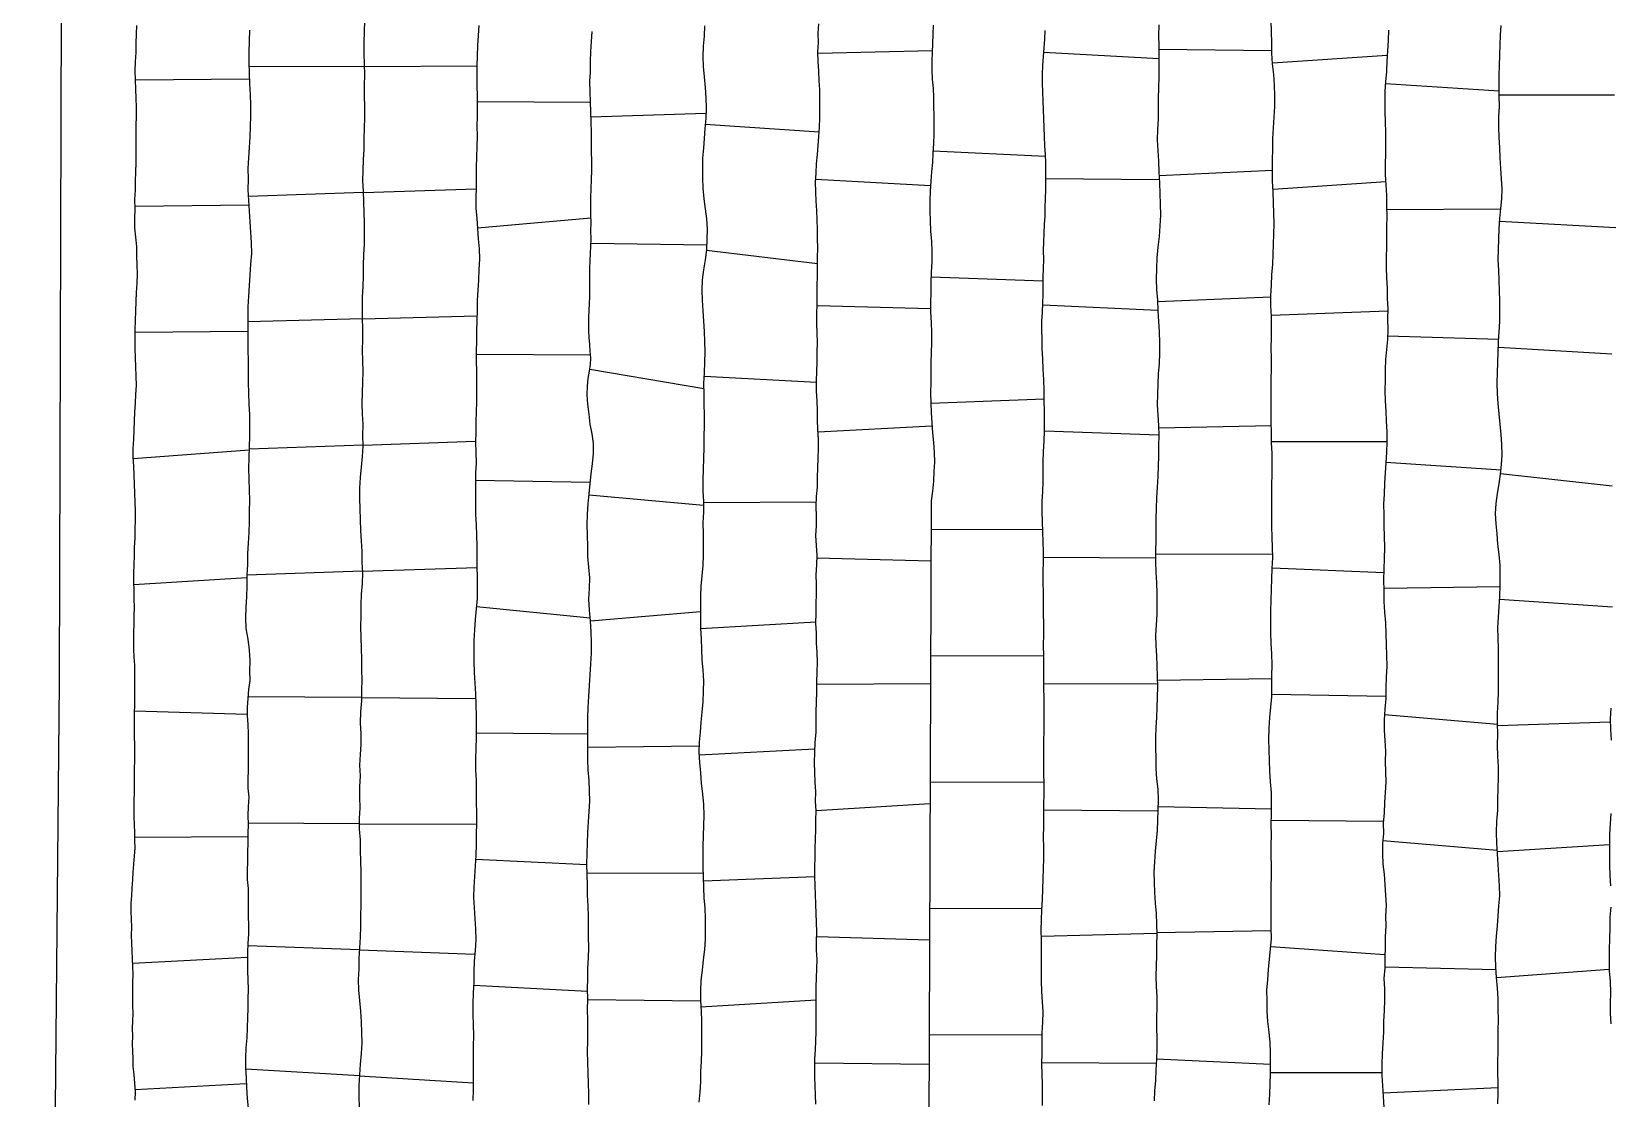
# Model space of a CAD drawing. Extents: x 703186 to 703989, y 1560402 to 1561368.
# Drawn here: x 703186.1 to 703248.6, y 1560751.7 to 1560793.9 of the extents above; entities that cross this region are included whole.
import ezdxf

# ---------------------------------------------------------------- set-up
doc = ezdxf.new("R2010")
doc.units = 0
for name, color, linetype in [('10124_2002_REAL', 30, 'Continuous'), ('AGROCAD PLL', 7, 'Continuous'), ('PANTE_2002', 7, 'Continuous')]:
    doc.layers.add(name, color=color, linetype=linetype)

msp = doc.modelspace()

# ---------------------------------------------------------------- linework, layer by layer
at = {"layer": '10124_2002_REAL'}
for points in [[(703190.1675, 1560751.6349), (703190.175, 1560751.9744), (703190.1563, 1560752.312), (703190.1229, 1560752.6509), (703190.0925, 1560752.971), (703190.0846, 1560753.2807), (703190.0799, 1560753.5748), (703190.0666, 1560753.8727), (703190.0717, 1560754.1765), (703190.0638, 1560754.478), (703190.0685, 1560754.7766), (703190.0841, 1560755.0736), (703190.0743, 1560755.3815), (703190.0726, 1560755.695), (703190.077, 1560756.0041), (703190.0749, 1560756.3086), (703190.0826, 1560756.6168), (703190.078, 1560756.9273), (703190.0619, 1560757.2332), (703190.0515, 1560757.5522), (703190.038, 1560757.8604), (703190.0265, 1560758.1762), (703190.0327, 1560758.4932), (703190.0202, 1560758.8071), (703190.0098, 1560759.1145), (703190.008, 1560759.4361), (703190.0371, 1560759.7305), (703190.0495, 1560760.0412), (703190.0695, 1560760.3573), (703190.085, 1560760.6702), (703190.1154, 1560760.9853), (703190.1336, 1560761.3055), (703190.1642, 1560761.6116), (703190.1526, 1560761.9181), (703190.1505, 1560762.2342), (703190.1403, 1560762.5441), (703190.1268, 1560762.8727), (703190.1221, 1560763.1887), (703190.1273, 1560763.5035), (703190.1351, 1560763.8145), (703190.1339, 1560764.1354), (703190.1338, 1560764.4467), (703190.1413, 1560764.7644), (703190.1548, 1560765.0807), (703190.155, 1560765.3932), (703190.1531, 1560765.7094), (703190.1382, 1560766.0295), (703190.1406, 1560766.3443), (703190.1398, 1560766.6552), (703190.1401, 1560766.9673), (703190.1494, 1560767.2802), (703190.157, 1560767.5837), (703190.1546, 1560767.8964), (703190.156, 1560768.2157), (703190.156, 1560768.5349), (703190.1506, 1560768.8587), (703190.1308, 1560769.1753), (703190.1118, 1560769.4955), (703190.1076, 1560769.8218), (703190.1193, 1560770.1483), (703190.1277, 1560770.4741), (703190.1316, 1560770.8062), (703190.1352, 1560771.1414), (703190.1234, 1560771.4813), (703190.1316, 1560771.8199), (703190.1104, 1560772.16), (703190.1195, 1560772.4928), (703190.1211, 1560772.8365), (703190.1352, 1560773.1823), (703190.1459, 1560773.5282), (703190.1708, 1560773.8844), (703190.17, 1560774.2388), (703190.1725, 1560774.5996), (703190.1785, 1560774.9545), (703190.1646, 1560775.3086), (703190.1516, 1560775.6589), (703190.1363, 1560776.0216), (703190.1297, 1560776.3778), (703190.1069, 1560776.7267), (703190.0804, 1560777.0851), (703190.0832, 1560777.4369), (703190.1074, 1560777.7996), (703190.1204, 1560778.1565), (703190.1389, 1560778.5112), (703190.153, 1560778.8649), (703190.1768, 1560779.2213), (703190.1985, 1560779.5722), (703190.2152, 1560779.9311), (703190.2042, 1560780.2925), (703190.1913, 1560780.6585), (703190.1726, 1560781.0246), (703190.1694, 1560781.3913), (703190.1692, 1560781.7581), (703190.1653, 1560782.1278), (703190.1763, 1560782.4967), (703190.1867, 1560782.87), (703190.2086, 1560783.2443), (703190.2229, 1560783.6059), (703190.2488, 1560783.9758), (703190.2599, 1560784.3387), (703190.2455, 1560784.6963), (703190.2317, 1560785.0573), (703190.2254, 1560785.4276), (703190.1966, 1560785.7944), (703190.159, 1560786.1631), (703190.158, 1560786.5361), (703190.1622, 1560786.9167), (703190.1582, 1560787.2839), (703190.1784, 1560787.6584), (703190.1809, 1560788.0183), (703190.1881, 1560788.3841), (703190.1999, 1560788.7444), (703190.2078, 1560789.1092), (703190.2106, 1560789.4766), (703190.2108, 1560789.8468), (703190.2065, 1560790.2097), (703190.2204, 1560790.5677), (703190.2192, 1560790.9296), (703190.1995, 1560791.2931), (703190.1914, 1560791.659), (703190.1743, 1560792.0241), (703190.171, 1560792.3833), (703190.1852, 1560792.7405), (703190.2014, 1560793.1088), (703190.2048, 1560793.4734), (703190.2199, 1560793.8314), (703190.2363, 1560794.1777)], [(703194.6947, 1560793.989), (703194.6771, 1560793.5551), (703194.6686, 1560793.1252), (703194.6704, 1560792.7046), (703194.6779, 1560792.2884), (703194.6876, 1560791.8602), (703194.712, 1560791.4395), (703194.7361, 1560791.021), (703194.7378, 1560790.5981), (703194.715, 1560790.1746), (703194.7061, 1560789.7622), (703194.6803, 1560789.3431), (703194.6464, 1560788.9304), (703194.6312, 1560788.514), (703194.6326, 1560788.0936), (703194.626, 1560787.6695), (703194.6464, 1560787.2464), (703194.6823, 1560786.8261), (703194.7029, 1560786.4031), (703194.7364, 1560785.9912), (703194.7644, 1560785.5711), (703194.7764, 1560785.1438), (703194.7371, 1560784.7293), (703194.7035, 1560784.2998), (703194.6779, 1560783.8721), (703194.6481, 1560783.466), (703194.6269, 1560783.0374), (703194.6227, 1560782.6019), (703194.6213, 1560782.1744), (703194.6303, 1560781.7476), (703194.6239, 1560781.3216), (703194.6378, 1560780.9007), (703194.6391, 1560780.4775), (703194.6424, 1560780.0501), (703194.6523, 1560779.6205), (703194.6711, 1560779.1985), (703194.6926, 1560778.7695), (703194.6946, 1560778.3442), (703194.6985, 1560777.9214), (703194.6801, 1560777.4936), (703194.6708, 1560777.0637), (703194.6576, 1560776.6395), (703194.6644, 1560776.2193), (703194.6761, 1560775.7968), (703194.6858, 1560775.3749), (703194.6774, 1560774.9533), (703194.6722, 1560774.5275), (703194.661, 1560774.1078), (703194.6438, 1560773.6849), (703194.6159, 1560773.2744), (703194.6079, 1560772.8425), (703194.591, 1560772.4205), (703194.5879, 1560771.9792), (703194.5779, 1560771.5621), (703194.5419, 1560771.1498), (703194.5276, 1560770.7173), (703194.5472, 1560770.3058), (703194.6199, 1560769.8881), (703194.6732, 1560769.4493), (703194.704, 1560769.0292), (703194.6963, 1560768.6314), (703194.7041, 1560768.2528), (703194.6508, 1560767.8916), (703194.6245, 1560767.5416), (703194.6044, 1560767.2002), (703194.6017, 1560766.8474), (703194.6287, 1560766.5062), (703194.6437, 1560766.1439), (703194.6449, 1560765.7863), (703194.6448, 1560765.4279), (703194.6413, 1560765.0594), (703194.6384, 1560764.7041), (703194.625, 1560764.3418), (703194.628, 1560763.9831), (703194.6602, 1560763.6328), (703194.6422, 1560763.2649), (703194.6286, 1560762.9134), (703194.6406, 1560762.5535), (703194.6225, 1560762.1894), (703194.6256, 1560761.8234), (703194.6167, 1560761.4616), (703194.6132, 1560761.0918), (703194.5968, 1560760.7285), (703194.6057, 1560760.3748), (703194.6346, 1560760.0134), (703194.6365, 1560759.6493), (703194.6358, 1560759.2824), (703194.6393, 1560758.9243), (703194.6549, 1560758.5709), (703194.6463, 1560758.2143), (703194.625, 1560757.8547), (703194.611, 1560757.4881), (703194.6092, 1560757.1289), (703194.6132, 1560756.7647), (703194.625, 1560756.3966), (703194.638, 1560756.0255), (703194.6295, 1560755.6638), (703194.6254, 1560755.286), (703194.6143, 1560754.902), (703194.6016, 1560754.5071), (703194.5807, 1560754.1078), (703194.5473, 1560753.7086), (703194.5318, 1560753.3137), (703194.5372, 1560752.9251), (703194.558, 1560752.5279), (703194.5719, 1560752.1246), (703194.599, 1560751.7179), (703194.6326, 1560751.3097)], [(703199.0419, 1560751.3661), (703199.027, 1560751.7871), (703199.0291, 1560752.2194), (703199.0547, 1560752.6466), (703199.0845, 1560753.0675), (703199.1305, 1560753.4833), (703199.1515, 1560753.9113), (703199.1443, 1560754.3203), (703199.1201, 1560754.7375), (703199.0932, 1560755.1567), (703199.0644, 1560755.5814), (703199.0245, 1560755.9935), (703199.0108, 1560756.414), (703199.0334, 1560756.8351), (703199.0385, 1560757.2493), (703199.0543, 1560757.6695), (703199.0881, 1560758.0968), (703199.1005, 1560758.5177), (703199.0953, 1560758.9433), (703199.1113, 1560759.3757), (703199.1161, 1560759.8046), (703199.1144, 1560760.2341), (703199.1073, 1560760.6638), (703199.0973, 1560761.0993), (703199.0858, 1560761.5281), (703199.0813, 1560761.9378), (703199.0414, 1560762.3633), (703199.0435, 1560762.7832), (703199.0671, 1560763.2094), (703199.0573, 1560763.6265), (703199.0573, 1560764.0472), (703199.0809, 1560764.4711), (703199.0571, 1560764.8934), (703199.0801, 1560765.3184), (703199.1152, 1560765.7219), (703199.1061, 1560766.1443), (703199.0854, 1560766.5764), (703199.1029, 1560767.0096), (703199.1412, 1560767.4396), (703199.1442, 1560767.8618), (703199.1532, 1560768.2615), (703199.1403, 1560768.6832), (703199.1336, 1560769.1001), (703199.131, 1560769.5161), (703199.113, 1560769.949), (703199.0973, 1560770.3902), (703199.1071, 1560770.8137), (703199.1146, 1560771.244), (703199.1276, 1560771.6712), (703199.1592, 1560772.0954), (703199.1726, 1560772.513), (703199.1581, 1560772.9385), (703199.1488, 1560773.3592), (703199.1261, 1560773.7744), (703199.1023, 1560774.1925), (703199.0825, 1560774.6227), (703199.0777, 1560775.0437), (703199.0649, 1560775.4488), (703199.055, 1560775.865), (703199.0806, 1560776.2781), (703199.1217, 1560776.6874), (703199.168, 1560777.1153), (703199.1968, 1560777.5371), (703199.1819, 1560777.9599), (703199.1854, 1560778.3834), (703199.1619, 1560778.8048), (703199.1539, 1560779.2163), (703199.1598, 1560779.6423), (703199.178, 1560780.0634), (703199.1943, 1560780.4824), (703199.1792, 1560780.9061), (703199.167, 1560781.328), (703199.1735, 1560781.7517), (703199.182, 1560782.1734), (703199.1706, 1560782.5973), (703199.1694, 1560783.0129), (703199.1677, 1560783.4371), (703199.1887, 1560783.8493), (703199.2032, 1560784.2687), (703199.2001, 1560784.6824), (703199.2231, 1560785.1033), (703199.2388, 1560785.5275), (703199.2423, 1560785.9466), (703199.2416, 1560786.3575), (703199.2317, 1560786.7686), (703199.2161, 1560787.1861), (703199.2018, 1560787.6111), (703199.1849, 1560788.0269), (703199.1888, 1560788.4398), (703199.2048, 1560788.8642), (703199.2294, 1560789.2681), (703199.2372, 1560789.6877), (703199.251, 1560790.108), (703199.2581, 1560790.5315), (703199.254, 1560790.9567), (703199.247, 1560791.3857), (703199.2385, 1560791.8038), (703199.2518, 1560792.2243), (703199.2502, 1560792.6451), (703199.2351, 1560793.0678), (703199.2356, 1560793.5094), (703199.2491, 1560793.9294), (703199.2516, 1560794.3496)], [(703203.7706, 1560794.179), (703203.7446, 1560793.78), (703203.7187, 1560793.3768), (703203.7009, 1560792.9795), (703203.6901, 1560792.5929), (703203.6891, 1560792.1913), (703203.6938, 1560791.7819), (703203.7012, 1560791.3797), (703203.6991, 1560790.9825), (703203.6985, 1560790.5865), (703203.6933, 1560790.1888), (703203.6993, 1560789.7899), (703203.6947, 1560789.3796), (703203.6771, 1560788.969), (703203.6608, 1560788.5656), (703203.6622, 1560788.1597), (703203.6593, 1560787.7569), (703203.6562, 1560787.3534), (703203.6584, 1560786.9485), (703203.6855, 1560786.5412), (703203.7211, 1560786.1409), (703203.7505, 1560785.7332), (703203.7802, 1560785.3298), (703203.7931, 1560784.9218), (703203.7747, 1560784.5114), (703203.7608, 1560784.0992), (703203.7268, 1560783.6946), (703203.7066, 1560783.2924), (703203.7002, 1560782.8925), (703203.6878, 1560782.497), (703203.6743, 1560782.093), (703203.6758, 1560781.6875), (703203.668, 1560781.2777), (703203.6655, 1560780.8849), (703203.6747, 1560780.4865), (703203.6814, 1560780.0954), (703203.6847, 1560779.6928), (703203.6783, 1560779.2964), (703203.6709, 1560778.8888), (703203.6556, 1560778.484), (703203.6478, 1560778.0785), (703203.6448, 1560777.6767), (703203.6531, 1560777.2754), (703203.6621, 1560776.8702), (703203.6453, 1560776.4606), (703203.6385, 1560776.0449), (703203.6393, 1560775.6321), (703203.6416, 1560775.2301), (703203.642, 1560774.8234), (703203.6613, 1560774.4071), (703203.6726, 1560773.9932), (703203.6914, 1560773.5848), (703203.6855, 1560773.1685), (703203.6916, 1560772.7536), (703203.7062, 1560772.3366), (703203.7095, 1560771.9184), (703203.7041, 1560771.4967), (703203.6626, 1560771.081), (703203.6224, 1560770.6663), (703203.6022, 1560770.2548), (703203.5765, 1560769.8384), (703203.5731, 1560769.4204), (703203.5747, 1560768.9987), (703203.5912, 1560768.564), (703203.61, 1560768.148), (703203.637, 1560767.7223), (703203.6533, 1560767.2929), (703203.6674, 1560766.8676), (703203.668, 1560766.4253), (703203.6637, 1560765.9899), (703203.6551, 1560765.558), (703203.6387, 1560765.133), (703203.636, 1560764.7159), (703203.667, 1560764.2882), (703203.6629, 1560763.8571), (703203.6696, 1560763.434), (703203.6784, 1560763.0088), (703203.6755, 1560762.5883), (703203.6645, 1560762.1746), (703203.6609, 1560761.751), (703203.6519, 1560761.3317), (703203.6307, 1560760.9082), (703203.6011, 1560760.4881), (703203.5709, 1560760.0711), (703203.561, 1560759.6708), (703203.5802, 1560759.2524), (703203.6114, 1560758.8282), (703203.638, 1560758.4033), (703203.6498, 1560757.9872), (703203.625, 1560757.5582), (703203.5859, 1560757.1406), (703203.572, 1560756.7322), (703203.5695, 1560756.3129), (703203.5469, 1560755.8885), (703203.5386, 1560755.4686), (703203.5365, 1560755.043), (703203.5478, 1560754.627), (703203.556, 1560754.2021), (703203.5515, 1560753.7714), (703203.5412, 1560753.3375), (703203.5452, 1560752.9045), (703203.55, 1560752.4832), (703203.5452, 1560752.0521), (703203.5373, 1560751.6266)], [(703208.1306, 1560751.4705), (703208.1253, 1560751.8927), (703208.1152, 1560752.3082), (703208.0951, 1560752.7224), (703208.0822, 1560753.1388), (703208.0732, 1560753.5606), (703208.0839, 1560753.9783), (703208.09, 1560754.3991), (703208.0915, 1560754.8135), (703208.0768, 1560755.2272), (703208.0811, 1560755.632), (703208.0744, 1560756.0439), (703208.0828, 1560756.453), (703208.086, 1560756.8614), (703208.1093, 1560757.279), (703208.1196, 1560757.6853), (703208.1177, 1560758.0912), (703208.1174, 1560758.4963), (703208.1083, 1560758.9124), (703208.0985, 1560759.3334), (703208.0705, 1560759.7485), (703208.0689, 1560760.1606), (703208.0537, 1560760.5714), (703208.0523, 1560760.9849), (703208.0618, 1560761.4064), (703208.0739, 1560761.8303), (703208.0905, 1560762.2391), (703208.1161, 1560762.65), (703208.1358, 1560763.0707), (703208.161, 1560763.4772), (703208.1573, 1560763.8848), (703208.1324, 1560764.2981), (703208.0964, 1560764.7095), (703208.0902, 1560765.1152), (703208.0852, 1560765.5246), (703208.0809, 1560765.9355), (703208.0842, 1560766.3535), (703208.083, 1560766.7643), (703208.1036, 1560767.1913), (703208.1266, 1560767.6187), (703208.1524, 1560768.0541), (703208.1726, 1560768.4791), (703208.2077, 1560768.9078), (703208.229, 1560769.3309), (703208.2298, 1560769.7512), (703208.2225, 1560770.1797), (703208.1853, 1560770.6137), (703208.1549, 1560771.0383), (703208.1284, 1560771.4674), (703208.1515, 1560771.8937), (703208.1597, 1560772.3105), (703208.1223, 1560772.7321), (703208.0863, 1560773.1575), (703208.0899, 1560773.5732), (703208.0689, 1560773.9924), (703208.0571, 1560774.4112), (703208.0703, 1560774.8278), (703208.1015, 1560775.2371), (703208.1388, 1560775.6436), (703208.1761, 1560776.0417), (703208.2154, 1560776.4319), (703208.2664, 1560776.8306), (703208.3037, 1560777.2354), (703208.3068, 1560777.6268), (703208.2602, 1560778.0131), (703208.1759, 1560778.3983), (703208.1336, 1560778.794), (703208.0867, 1560779.181), (703208.0642, 1560779.5504), (703208.0724, 1560779.8945), (703208.1005, 1560780.2006), (703208.1454, 1560780.4877), (703208.191, 1560780.7577), (703208.205, 1560781.0176), (703208.1777, 1560781.2871), (703208.1599, 1560781.5506), (703208.1363, 1560781.8243), (703208.1261, 1560782.0954), (703208.1254, 1560782.3639), (703208.1287, 1560782.632), (703208.1404, 1560782.9005), (703208.1524, 1560783.172), (703208.1678, 1560783.4413), (703208.1698, 1560783.7165), (703208.1618, 1560783.9959), (703208.161, 1560784.2789), (703208.1636, 1560784.5659), (703208.1757, 1560784.8554), (703208.1938, 1560785.145), (703208.2077, 1560785.4349), (703208.2123, 1560785.7344), (703208.2093, 1560786.0455), (703208.2144, 1560786.3601), (703208.2089, 1560786.6887), (703208.2073, 1560787.0219), (703208.2084, 1560787.362), (703208.2132, 1560787.7132), (703208.2287, 1560788.0734), (703208.2421, 1560788.4378), (703208.2466, 1560788.8068), (703208.2329, 1560789.1862), (703208.2283, 1560789.5642), (703208.2248, 1560789.9469), (703208.2128, 1560790.346), (703208.2001, 1560790.7453), (703208.1892, 1560791.1485), (703208.1842, 1560791.5466), (703208.1704, 1560791.9526), (703208.1878, 1560792.3454), (703208.1904, 1560792.7538), (703208.2051, 1560793.1494), (703208.231, 1560793.543), (703208.2539, 1560793.9356)], [(703212.7034, 1560794.1596), (703212.6868, 1560793.7551), (703212.6532, 1560793.3574), (703212.6417, 1560792.9478), (703212.6529, 1560792.5498), (703212.6928, 1560792.1384), (703212.7368, 1560791.7258), (703212.7627, 1560791.315), (703212.7722, 1560790.9046), (703212.7508, 1560790.4968), (703212.7238, 1560790.0932), (703212.6941, 1560789.7035), (703212.6619, 1560789.3155), (703212.6306, 1560788.9227), (703212.6226, 1560788.5278), (703212.6203, 1560788.1318), (703212.6434, 1560787.7295), (703212.6811, 1560787.3199), (703212.7313, 1560786.9236), (703212.7866, 1560786.5232), (703212.8054, 1560786.1127), (703212.8008, 1560785.7078), (703212.7811, 1560785.3077), (703212.7327, 1560784.9019), (703212.6596, 1560784.5051), (703212.617, 1560784.1032), (703212.6017, 1560783.7022), (703212.6152, 1560783.2986), (703212.6444, 1560782.8848), (703212.6676, 1560782.4748), (703212.6932, 1560782.0638), (703212.7055, 1560781.6645), (703212.715, 1560781.2635), (703212.7081, 1560780.8511), (703212.6925, 1560780.4216), (703212.6708, 1560780.011), (703212.6758, 1560779.5961), (703212.675, 1560779.184), (703212.6847, 1560778.7648), (703212.6881, 1560778.3391), (703212.6836, 1560777.909), (703212.6752, 1560777.4743), (703212.6592, 1560777.0395), (703212.646, 1560776.6085), (703212.6449, 1560776.1733), (703212.6448, 1560775.7469), (703212.6648, 1560775.3307), (703212.6673, 1560774.9062), (703212.6405, 1560774.4844), (703212.6506, 1560774.0567), (703212.6515, 1560773.6379), (703212.6511, 1560773.2162), (703212.632, 1560772.8067), (703212.5925, 1560772.3959), (703212.5598, 1560771.9888), (703212.541, 1560771.5747), (703212.549, 1560771.1556), (703212.5438, 1560770.7327), (703212.5426, 1560770.3099), (703212.5666, 1560769.8959), (703212.5841, 1560769.4813), (703212.6044, 1560769.0741), (703212.6357, 1560768.6541), (703212.6662, 1560768.235), (703212.6574, 1560767.8264), (703212.6371, 1560767.4105), (703212.5986, 1560767.0027), (703212.561, 1560766.6009), (703212.5264, 1560766.2043), (703212.494, 1560765.8122), (703212.4859, 1560765.4097), (703212.5066, 1560765.0038), (703212.5406, 1560764.5943), (703212.5704, 1560764.1809), (703212.6203, 1560763.7574), (703212.6598, 1560763.3434), (703212.6723, 1560762.9161), (703212.6603, 1560762.509), (703212.6471, 1560762.1026), (703212.6345, 1560761.6979), (703212.6351, 1560761.2887), (703212.6424, 1560760.8772), (703212.6538, 1560760.4608), (703212.6692, 1560760.0594), (703212.6819, 1560759.6464), (703212.711, 1560759.2379), (703212.7274, 1560758.8379), (703212.7352, 1560758.4334), (703212.7345, 1560758.0171), (703212.7104, 1560757.6024), (703212.6571, 1560757.1912), (703212.6154, 1560756.7818), (703212.5613, 1560756.3761), (703212.5475, 1560755.9712), (703212.5448, 1560755.5675), (703212.5689, 1560755.1674), (703212.5815, 1560754.764), (703212.5851, 1560754.3707), (703212.5876, 1560753.9714), (703212.5851, 1560753.5736), (703212.5708, 1560753.1756), (703212.5418, 1560752.7691), (703212.5461, 1560752.368), (703212.5253, 1560751.9619), (703212.4838, 1560751.5568)], [(703217.1104, 1560751.4786), (703217.0997, 1560751.8411), (703217.083, 1560752.2021), (703217.0729, 1560752.5569), (703217.0701, 1560752.9214), (703217.0743, 1560753.2802), (703217.092, 1560753.633), (703217.1129, 1560753.9915), (703217.1299, 1560754.3461), (703217.128, 1560754.7014), (703217.1289, 1560755.0555), (703217.1264, 1560755.4138), (703217.1215, 1560755.77), (703217.1185, 1560756.1321), (703217.1375, 1560756.4841), (703217.1555, 1560756.8464), (703217.1626, 1560757.2112), (703217.1433, 1560757.5747), (703217.1438, 1560757.9373), (703217.1539, 1560758.3062), (703217.1392, 1560758.6669), (703217.1199, 1560759.0327), (703217.1161, 1560759.4004), (703217.0979, 1560759.7678), (703217.0849, 1560760.1407), (703217.0712, 1560760.507), (703217.0725, 1560760.876), (703217.0852, 1560761.2384), (703217.0838, 1560761.5972), (703217.0948, 1560761.9685), (703217.1075, 1560762.3429), (703217.1167, 1560762.7202), (703217.1259, 1560763.0926), (703217.103, 1560763.4688), (703217.1074, 1560763.8501), (703217.0868, 1560764.2321), (703217.0677, 1560764.6174), (703217.0552, 1560765.0064), (703217.0701, 1560765.4011), (703217.088, 1560765.8047), (703217.1206, 1560766.1975), (703217.1268, 1560766.596), (703217.1297, 1560767.0002), (703217.1318, 1560767.4027), (703217.1481, 1560767.7946), (703217.1452, 1560768.1947), (703217.171, 1560768.5855), (703217.1762, 1560768.9707), (703217.158, 1560769.3525), (703217.1425, 1560769.7373), (703217.134, 1560770.1246), (703217.1165, 1560770.5139), (703217.1191, 1560770.9053), (703217.1312, 1560771.2888), (703217.1376, 1560771.6741), (703217.1376, 1560772.0519), (703217.1263, 1560772.4332), (703217.1506, 1560772.8239), (703217.1601, 1560773.2068), (703217.1392, 1560773.598), (703217.1168, 1560773.9935), (703217.1337, 1560774.3685), (703217.1322, 1560774.7543), (703217.1313, 1560775.1427), (703217.1441, 1560775.526), (703217.1718, 1560775.9051), (703217.1817, 1560776.2893), (703217.1949, 1560776.6662), (703217.2012, 1560777.0463), (703217.2138, 1560777.4256), (703217.2152, 1560777.8018), (703217.1954, 1560778.1812), (703217.1807, 1560778.5619), (703217.1734, 1560778.9427), (703217.1587, 1560779.3228), (703217.1395, 1560779.7055), (703217.141, 1560780.0978), (703217.1546, 1560780.4823), (703217.1617, 1560780.866), (703217.1588, 1560781.2463), (703217.1742, 1560781.6245), (703217.1663, 1560782.0003), (703217.1509, 1560782.3785), (703217.1507, 1560782.7584), (703217.161, 1560783.1382), (703217.1595, 1560783.5121), (703217.1622, 1560783.8842), (703217.1773, 1560784.2543), (703217.1793, 1560784.6224), (703217.182, 1560784.9946), (703217.1936, 1560785.3666), (703217.1842, 1560785.7429), (703217.178, 1560786.1119), (703217.1697, 1560786.4814), (703217.1556, 1560786.8533), (703217.1245, 1560787.2218), (703217.1053, 1560787.5952), (703217.0996, 1560787.9679), (703217.1193, 1560788.3303), (703217.1425, 1560788.6989), (703217.1728, 1560789.0686), (703217.1992, 1560789.4278), (703217.2336, 1560789.7865), (703217.2523, 1560790.152), (703217.2657, 1560790.5159), (703217.2641, 1560790.8862), (703217.2704, 1560791.2608), (703217.2688, 1560791.6318), (703217.2448, 1560792.0001), (703217.2344, 1560792.3639), (703217.2054, 1560792.7482), (703217.1967, 1560793.1301), (703217.2149, 1560793.5043), (703217.2106, 1560793.8751), (703217.2263, 1560794.2392)], [(703221.7529, 1560794.182), (703221.7447, 1560793.8195), (703221.7343, 1560793.4636), (703221.7194, 1560793.1093), (703221.6975, 1560792.7665), (703221.6985, 1560792.4153), (703221.719, 1560792.0544), (703221.7501, 1560791.6916), (703221.7722, 1560791.3244), (703221.7709, 1560790.9651), (703221.7861, 1560790.6035), (703221.788, 1560790.2456), (703221.7776, 1560789.8734), (703221.7664, 1560789.4999), (703221.7485, 1560789.1217), (703221.7322, 1560788.7564), (703221.6927, 1560788.3882), (703221.6667, 1560788.0073), (703221.6367, 1560787.6303), (703221.6233, 1560787.246), (703221.6309, 1560786.841), (703221.6421, 1560786.4391), (703221.6547, 1560786.0334), (703221.6848, 1560785.6251), (703221.7042, 1560785.2243), (703221.702, 1560784.8185), (703221.6831, 1560784.4081), (703221.6687, 1560784.0118), (703221.6596, 1560783.6123), (703221.6576, 1560783.2153), (703221.6562, 1560782.8234), (703221.6815, 1560782.4182), (703221.6858, 1560782.0224), (703221.6841, 1560781.6222), (703221.6761, 1560781.2252), (703221.6663, 1560780.8305), (703221.6637, 1560780.4335), (703221.6601, 1560780.0434), (703221.6547, 1560779.6487), (703221.6582, 1560779.2447), (703221.6736, 1560778.8487), (703221.6979, 1560778.4535), (703221.7323, 1560778.0565), (703221.7641, 1560777.669), (703221.7946, 1560777.2766), (703221.8104, 1560776.8917), (703221.7784, 1560776.5159), (703221.7687, 1560776.1336), (703221.7325, 1560775.7479), (703221.6719, 1560775.3566), (703221.5754, 1560747.0954)], [(703226.0876, 1560751.4347), (703226.0866, 1560751.844), (703226.0835, 1560752.2541), (703226.0735, 1560752.6656), (703226.0629, 1560753.0795), (703226.0662, 1560753.4899), (703226.0697, 1560753.8973), (703226.0781, 1560754.3112), (703226.0951, 1560754.7242), (703226.1087, 1560755.1332), (703226.0851, 1560755.5358), (703226.0612, 1560755.9408), (703226.0484, 1560756.3454), (703226.0442, 1560756.7652), (703226.0398, 1560757.1709), (703226.0422, 1560757.5718), (703226.0469, 1560757.971), (703226.0372, 1560758.3729), (703226.0454, 1560758.773), (703226.064, 1560759.1735), (703226.0813, 1560759.5782), (703226.0982, 1560759.9887), (703226.1129, 1560760.3961), (703226.122, 1560760.8002), (703226.1336, 1560761.2158), (703226.1323, 1560761.6307), (703226.1279, 1560762.0556), (703226.1316, 1560762.4871), (703226.1405, 1560762.9072), (703226.1436, 1560763.3238), (703226.1521, 1560763.7491), (703226.1562, 1560764.1693), (703226.1401, 1560764.5887), (703226.1392, 1560765.0158), (703226.1355, 1560765.4333), (703226.1338, 1560765.8532), (703226.1465, 1560766.2748), (703226.1536, 1560766.691), (703226.1455, 1560767.1189), (703226.1455, 1560767.5444), (703226.1331, 1560767.9648), (703226.1346, 1560768.3851), (703226.1422, 1560768.8022), (703226.1324, 1560769.2182), (703226.1309, 1560769.6435), (703226.1438, 1560770.0704), (703226.1357, 1560770.4891), (703226.1252, 1560770.8982), (703226.1228, 1560771.3135), (703226.1208, 1560771.7242), (703226.11, 1560772.1372), (703226.1166, 1560772.5463), (703226.1244, 1560772.9471), (703226.1261, 1560773.3416), (703226.1178, 1560773.739), (703226.1009, 1560774.138), (703226.0883, 1560774.5336), (703226.0695, 1560774.936), (703226.0702, 1560775.3371), (703226.0945, 1560775.7301), (703226.112, 1560776.1196), (703226.1169, 1560776.5147), (703226.1142, 1560776.9103), (703226.1232, 1560777.3155), (703226.1454, 1560777.7259), (703226.1586, 1560778.1323), (703226.1701, 1560778.5336), (703226.1645, 1560778.9301), (703226.1511, 1560779.3236), (703226.1475, 1560779.7319), (703226.1358, 1560780.1481), (703226.1061, 1560780.5708), (703226.0974, 1560780.9824), (703226.0758, 1560781.378), (703226.0665, 1560781.755), (703226.0587, 1560782.1131), (703226.0638, 1560782.4699), (703226.0828, 1560782.825), (703226.0999, 1560783.1787), (703226.1108, 1560783.5279), (703226.1065, 1560783.8737), (703226.1064, 1560784.2167), (703226.1184, 1560784.5633), (703226.1347, 1560784.9136), (703226.1213, 1560785.2636), (703226.1315, 1560785.6061), (703226.1475, 1560785.9524), (703226.1696, 1560786.294), (703226.187, 1560786.6291), (703226.1934, 1560786.968), (703226.1996, 1560787.3098), (703226.2128, 1560787.6638), (703226.2186, 1560788.0223), (703226.2221, 1560788.3695), (703226.2193, 1560788.7196), (703226.2021, 1560789.067), (703226.1777, 1560789.4166), (703226.1598, 1560789.777), (703226.1447, 1560790.1359), (703226.1328, 1560790.4871), (703226.1191, 1560790.8381), (703226.1093, 1560791.1884), (703226.0989, 1560791.5366), (703226.0854, 1560791.8943), (703226.0908, 1560792.2472), (703226.1019, 1560792.5945), (703226.1276, 1560792.9451), (703226.1462, 1560793.2932), (703226.1758, 1560793.6339), (703226.1926, 1560793.9826)], [(703230.6874, 1560794.2035), (703230.678, 1560793.7847), (703230.6921, 1560793.3688), (703230.6874, 1560792.9544), (703230.6965, 1560792.5406), (703230.6843, 1560792.1262), (703230.6721, 1560791.7117), (703230.6605, 1560791.2957), (703230.6598, 1560790.8834), (703230.6583, 1560790.4706), (703230.6385, 1560790.0537), (703230.63, 1560789.6483), (703230.6475, 1560789.2319), (703230.6733, 1560788.8079), (703230.6916, 1560788.3752), (703230.7118, 1560787.9489), (703230.7322, 1560787.5245), (703230.7464, 1560787.0991), (703230.7548, 1560786.6675), (703230.7346, 1560786.244), (703230.7002, 1560785.8194), (703230.6567, 1560785.395), (703230.6176, 1560784.9722), (703230.5955, 1560784.5535), (703230.589, 1560784.1369), (703230.6012, 1560783.7225), (703230.6389, 1560783.2989), (703230.6566, 1560782.8807), (703230.68, 1560782.4616), (703230.7064, 1560782.0464), (703230.722, 1560781.6258), (703230.7135, 1560781.212), (703230.6982, 1560780.8024), (703230.6612, 1560780.3862), (703230.6488, 1560779.9794), (703230.6338, 1560779.5656), (703230.627, 1560779.1566), (703230.6523, 1560778.7514), (703230.6807, 1560778.3424), (703230.6886, 1560777.943), (703230.6831, 1560777.5469), (703230.6777, 1560777.1411), (703230.6663, 1560776.7383), (703230.6446, 1560776.3287), (703230.6218, 1560775.9074), (703230.5982, 1560775.4858), (703230.583, 1560775.0604), (703230.5774, 1560774.6442), (703230.5764, 1560774.2184), (703230.5676, 1560773.797), (703230.5595, 1560773.3801), (703230.5598, 1560772.9541), (703230.5779, 1560772.538), (703230.6007, 1560772.1198), (703230.6163, 1560771.7041), (703230.6175, 1560771.2816), (703230.607, 1560770.8658), (703230.58, 1560770.4507), (703230.5601, 1560770.0408), (703230.5699, 1560769.6386), (703230.5916, 1560769.2324), (703230.6159, 1560768.8245), (703230.6291, 1560768.4147), (703230.6349, 1560767.9971), (703230.6185, 1560767.5873), (703230.6076, 1560767.1844), (703230.5941, 1560766.7821), (703230.5695, 1560766.3874), (703230.5644, 1560765.99), (703230.5621, 1560765.5843), (703230.5685, 1560765.1732), (703230.5698, 1560764.7629), (703230.5969, 1560764.3561), (703230.6515, 1560763.9448), (703230.6625, 1560763.5317), (703230.6533, 1560763.1225), (703230.6402, 1560762.7184), (703230.6199, 1560762.3107), (703230.5795, 1560761.8983), (703230.545, 1560761.4902), (703230.5196, 1560761.0782), (703230.4915, 1560760.663), (703230.5, 1560760.2577), (703230.5182, 1560759.8536), (703230.5484, 1560759.4401), (703230.5841, 1560759.024), (703230.5978, 1560758.6078), (703230.6048, 1560758.1948), (703230.602, 1560757.784), (703230.5993, 1560757.3642), (703230.5827, 1560756.9547), (703230.5751, 1560756.5504), (703230.5879, 1560756.1409), (703230.6102, 1560755.729), (703230.6068, 1560755.3102), (703230.6025, 1560754.9112), (703230.5995, 1560754.5046), (703230.6102, 1560754.0931), (703230.6163, 1560753.6785), (703230.5967, 1560753.2633), (703230.5701, 1560752.8434), (703230.5517, 1560752.4248), (703230.5162, 1560752.0128), (703230.5021, 1560751.6154)], [(703235.0606, 1560751.4556), (703235.0816, 1560751.8759), (703235.0993, 1560752.2903), (703235.1129, 1560752.6922), (703235.1127, 1560753.1003), (703235.114, 1560753.5132), (703235.0997, 1560753.9231), (703235.0524, 1560754.3348), (703235.011, 1560754.7509), (703234.982, 1560755.1589), (703234.9739, 1560755.5766), (703234.9712, 1560755.9941), (703235.0023, 1560756.4016), (703235.0308, 1560756.8062), (703235.0671, 1560757.2212), (703235.1165, 1560757.6301), (703235.1449, 1560758.0351), (703235.1424, 1560758.4507), (703235.1424, 1560758.8607), (703235.1424, 1560759.2779), (703235.1391, 1560759.6923), (703235.1436, 1560760.0957), (703235.1516, 1560760.4996), (703235.15, 1560760.9145), (703235.1411, 1560761.3281), (703235.1414, 1560761.7358), (703235.1455, 1560762.146), (703235.1433, 1560762.5566), (703235.146, 1560762.9676), (703235.1513, 1560763.3916), (703235.1443, 1560763.8107), (703235.1107, 1560764.2337), (703235.084, 1560764.6687), (703235.0763, 1560765.0865), (703235.0643, 1560765.5002), (703235.0463, 1560765.9286), (703235.0591, 1560766.358), (703235.0896, 1560766.7817), (703235.1279, 1560767.1901), (703235.1572, 1560767.6013), (703235.1644, 1560768.0193), (703235.1685, 1560768.4342), (703235.1781, 1560768.8636), (703235.1663, 1560769.2938), (703235.1356, 1560769.7255), (703235.1226, 1560770.1472), (703235.1227, 1560770.5714), (703235.124, 1560771.0017), (703235.1327, 1560771.4278), (703235.1515, 1560771.8536), (703235.1697, 1560772.2696), (703235.1816, 1560772.6862), (703235.1984, 1560773.1016), (703235.1961, 1560773.512), (703235.1807, 1560773.925), (703235.1593, 1560774.3395), (703235.1701, 1560774.761), (703235.1668, 1560775.1727), (703235.1697, 1560775.5819), (703235.1683, 1560775.9923), (703235.1718, 1560776.41), (703235.1764, 1560776.8307), (703235.1742, 1560777.2452), (703235.1533, 1560777.6583), (703235.1524, 1560778.0674), (703235.1429, 1560778.485), (703235.1354, 1560778.8982), (703235.1385, 1560779.3238), (703235.1393, 1560779.7341), (703235.1405, 1560780.1571), (703235.1465, 1560780.5694), (703235.1439, 1560780.9933), (703235.1429, 1560781.4148), (703235.1556, 1560781.8271), (703235.156, 1560782.2431), (703235.1453, 1560782.6611), (703235.1291, 1560783.0744), (703235.1293, 1560783.4832), (703235.1467, 1560783.8952), (703235.1661, 1560784.3032), (703235.1998, 1560784.7221), (703235.2156, 1560785.1206), (703235.2284, 1560785.5222), (703235.2465, 1560785.9218), (703235.2531, 1560786.333), (703235.2472, 1560786.7425), (703235.2356, 1560787.1619), (703235.2196, 1560787.5886), (703235.1913, 1560788.0095), (703235.1872, 1560788.426), (703235.1919, 1560788.853), (703235.1999, 1560789.2779), (703235.2092, 1560789.7018), (703235.2243, 1560790.1241), (703235.2567, 1560790.5493), (703235.2876, 1560790.9674), (703235.2848, 1560791.3877), (703235.2742, 1560791.8138), (703235.2409, 1560792.234), (703235.1931, 1560792.651), (703235.1636, 1560793.0829), (703235.1588, 1560793.5014), (703235.1453, 1560793.9288), (703235.1416, 1560794.3592)], [(703239.7839, 1560793.9856), (703239.7661, 1560793.581), (703239.7418, 1560793.1757), (703239.7219, 1560792.7658), (703239.6978, 1560792.3522), (703239.6638, 1560791.9491), (703239.6384, 1560791.5609), (703239.6368, 1560791.1687), (703239.6358, 1560790.7754), (703239.6442, 1560790.3554), (703239.6585, 1560789.9436), (703239.6598, 1560789.5194), (703239.6642, 1560789.0985), (703239.6556, 1560788.6878), (703239.655, 1560788.2751), (703239.683, 1560787.8639), (703239.6967, 1560787.4435), (703239.7082, 1560787.0277), (703239.7113, 1560786.6174), (703239.7023, 1560786.2154), (703239.7009, 1560785.8075), (703239.7, 1560785.4013), (703239.6954, 1560784.9986), (703239.6916, 1560784.5921), (703239.7061, 1560784.1872), (703239.7317, 1560783.7814), (703239.7358, 1560783.3725), (703239.7495, 1560782.9608), (703239.7486, 1560782.5484), (703239.7556, 1560782.1459), (703239.7446, 1560781.7476), (703239.6992, 1560781.3475), (703239.6653, 1560780.9548), (703239.6543, 1560780.5604), (703239.6452, 1560780.1466), (703239.6384, 1560779.7306), (703239.6528, 1560779.3226), (703239.683, 1560778.9155), (703239.6946, 1560778.5086), (703239.7126, 1560778.1052), (703239.7192, 1560777.7001), (703239.7009, 1560777.2783), (703239.6733, 1560776.8705), (703239.6533, 1560776.465), (703239.6281, 1560776.0543), (703239.6068, 1560775.6286), (703239.5808, 1560775.2263), (703239.5988, 1560774.8056), (703239.5952, 1560774.3735), (703239.6051, 1560773.9445), (703239.6197, 1560773.5203), (703239.6125, 1560773.0825), (703239.5961, 1560772.6535), (703239.5893, 1560772.2306), (703239.5963, 1560771.8062), (703239.5975, 1560771.383), (703239.6193, 1560770.9568), (703239.6573, 1560770.5339), (703239.6704, 1560770.0995), (703239.689, 1560769.6672), (703239.7011, 1560769.2377), (703239.7098, 1560768.8127), (703239.6945, 1560768.3865), (703239.6829, 1560767.9584), (703239.6813, 1560767.5434), (703239.6415, 1560767.1132), (703239.6063, 1560766.6961), (703239.6074, 1560766.2854), (703239.633, 1560765.8697), (703239.6605, 1560765.4565), (703239.6527, 1560765.045), (703239.6692, 1560764.638), (703239.6806, 1560764.2211), (703239.6485, 1560763.8131), (703239.6248, 1560763.4157), (703239.6092, 1560763.0097), (703239.5704, 1560762.6023), (703239.5788, 1560762.1944), (703239.5459, 1560761.794), (703239.5437, 1560761.3869), (703239.5642, 1560760.9784), (703239.6067, 1560760.5785), (703239.6351, 1560760.1639), (703239.6631, 1560759.7503), (703239.6863, 1560759.3393), (703239.6684, 1560758.9339), (703239.673, 1560758.5255), (703239.6487, 1560758.118), (703239.651, 1560757.6998), (703239.6406, 1560757.2909), (703239.6306, 1560756.8751), (703239.6021, 1560756.4561), (703239.6203, 1560756.0423), (703239.6189, 1560755.6167), (703239.6053, 1560755.1912), (703239.5881, 1560754.7573), (703239.5826, 1560754.3335), (703239.5577, 1560753.9057), (703239.5345, 1560753.4779), (703239.513, 1560753.0559), (703239.5155, 1560752.6361), (703239.5489, 1560752.2073), (703239.5684, 1560751.7836), (703239.5992, 1560751.3558)], [(703244.1081, 1560751.4926), (703244.1192, 1560751.8995), (703244.1248, 1560752.3208), (703244.113, 1560752.729), (703244.1101, 1560753.1553), (703244.1178, 1560753.5752), (703244.1296, 1560753.9887), (703244.1219, 1560754.4031), (703244.1374, 1560754.8197), (703244.1272, 1560755.2429), (703244.1273, 1560755.669), (703244.0942, 1560756.0788), (703244.0628, 1560756.4899), (703244.031, 1560756.9049), (703244.0123, 1560757.3104), (703244.0273, 1560757.7167), (703244.0617, 1560758.1334), (703244.0925, 1560758.5358), (703244.1226, 1560758.9256), (703244.1509, 1560759.3287), (703244.1872, 1560759.7327), (703244.1761, 1560760.1235), (703244.152, 1560760.5399), (703244.1258, 1560760.966), (703244.0981, 1560761.3885), (703244.0713, 1560761.8178), (703244.0556, 1560762.2395), (703244.075, 1560762.68), (703244.1081, 1560763.1222), (703244.1046, 1560763.5506), (703244.1268, 1560763.9736), (703244.1428, 1560764.4012), (703244.1375, 1560764.8307), (703244.1103, 1560765.2589), (703244.1037, 1560765.6892), (703244.1142, 1560766.1201), (703244.1007, 1560766.5432), (703244.103, 1560766.9694), (703244.1183, 1560767.3969), (703244.1325, 1560767.8328), (703244.1434, 1560768.2593), (703244.1402, 1560768.6847), (703244.1412, 1560769.0986), (703244.1342, 1560769.514), (703244.1216, 1560769.9308), (703244.1155, 1560770.3445), (703244.1325, 1560770.7611), (703244.1583, 1560771.1709), (703244.1874, 1560771.5913), (703244.2014, 1560772.0072), (703244.1971, 1560772.4154), (703244.1982, 1560772.8178), (703244.1668, 1560773.2338), (703244.1161, 1560773.64), (703244.0848, 1560774.0501), (703244.0457, 1560774.457), (703244.0211, 1560774.8602), (703244.0508, 1560775.2583), (703244.0939, 1560775.6491), (703244.1634, 1560776.0328), (703244.2172, 1560776.4176), (703244.2597, 1560776.7944), (703244.2807, 1560777.1863), (703244.2726, 1560777.5865), (703244.2395, 1560777.9836), (703244.2036, 1560778.3929), (703244.1579, 1560778.8001), (703244.1266, 1560779.2068), (703244.0954, 1560779.6124), (703244.0869, 1560780.0239), (703244.0969, 1560780.4297), (703244.1102, 1560780.835), (703244.1202, 1560781.2488), (703244.1433, 1560781.6585), (703244.1686, 1560782.0564), (703244.1833, 1560782.4536), (703244.1832, 1560782.8677), (703244.1863, 1560783.2786), (703244.1787, 1560783.6834), (703244.1673, 1560784.0863), (703244.1512, 1560784.489), (703244.1294, 1560784.898), (703244.1319, 1560785.3069), (703244.1556, 1560785.7205), (703244.1657, 1560786.1255), (703244.1885, 1560786.5311), (703244.2298, 1560786.9278), (703244.2748, 1560787.3117), (703244.2765, 1560787.7058), (703244.2605, 1560788.1036), (703244.2296, 1560788.514), (703244.2065, 1560788.9371), (703244.1933, 1560789.3396), (703244.1641, 1560789.7437), (703244.1557, 1560790.1501), (703244.1541, 1560790.5584), (703244.1728, 1560790.9633), (703244.1644, 1560791.3717), (703244.1642, 1560791.7846), (703244.1687, 1560792.1929), (703244.1769, 1560792.5942), (703244.1902, 1560792.9947), (703244.1991, 1560793.3979), (703244.2132, 1560793.7868), (703244.2477, 1560794.1688)], [(703248.5815, 1560767.1554), (703248.5546, 1560766.7344), (703248.5654, 1560766.3082), (703248.5932, 1560765.8859)], [(703248.5776, 1560762.9807), (703248.5542, 1560762.5733), (703248.5316, 1560762.166), (703248.536, 1560761.7554), (703248.5252, 1560761.3457), (703248.5322, 1560760.9412), (703248.545, 1560760.5269), (703248.5685, 1560760.1257)], [(703248.5864, 1560759.2842), (703248.5486, 1560758.8795), (703248.5391, 1560758.462), (703248.5366, 1560758.0281), (703248.5215, 1560757.6061), (703248.5167, 1560757.1823), (703248.5242, 1560756.7548), (703248.554, 1560756.3307), (703248.5735, 1560755.906), (703248.5514, 1560755.483), (703248.5563, 1560755.0738), (703248.5812, 1560754.6605)]]:
    msp.add_lwpolyline(points, dxfattribs=at)
at = {"layer": 'AGROCAD PLL', "color": 3, "true_color": 0x00ff00}
for points in [[(703230.6906, 1560793.2351), (703235.1624, 1560793.1844)], [(703217.1978, 1560793.084), (703221.7227, 1560793.1871)], [(703190.1743, 1560792.0271), (703194.6829, 1560792.0685)], [(703239.6595, 1560791.8834), (703244.1643, 1560791.5886)], [(703203.7001, 1560791.1626), (703208.1895, 1560791.1388)], [(703203.7001, 1560791.1626), (703208.1893, 1560791.1388)], [(703212.7353, 1560790.2658), (703217.2427, 1560789.9643)], [(703221.753, 1560789.2163), (703226.2051, 1560789.0056)], [(703230.6981, 1560788.238), (703235.1875, 1560788.4507)], [(703199.2035, 1560787.5594), (703203.6589, 1560787.7093)], [(703199.2035, 1560787.5594), (703203.6589, 1560787.7093)], [(703226.2196, 1560788.1195), (703230.7059, 1560788.0743)], [(703235.2122, 1560787.6993), (703239.6738, 1560787.9993)], [(703190.161, 1560787.0294), (703194.6608, 1560787.0784)], [(703203.7189, 1560786.1658), (703208.211, 1560786.5653)], [(703239.7093, 1560786.8858), (703244.229, 1560786.92)], [(703239.7093, 1560786.8858), (703244.2289, 1560786.92)], [(703230.6411, 1560783.2476), (703235.1293, 1560783.4375)], [(703199.1716, 1560782.5618), (703203.6936, 1560782.6834)], [(703199.1716, 1560782.5618), (703203.6936, 1560782.6834)], [(703217.1598, 1560783.0949), (703221.6567, 1560782.9729)], [(703190.1663, 1560782.0354), (703194.6232, 1560782.0824)], [(703244.1308, 1560781.4366), (703248.6194, 1560781.1835)], [(703203.6673, 1560781.1714), (703208.1923, 1560781.1426)], [(703212.6859, 1560780.2959), (703217.1409, 1560780.0605)], [(703221.659, 1560779.2251), (703226.1504, 1560779.3998)], [(703217.1998, 1560778.0973), (703221.7084, 1560778.3326)], [(703230.6824, 1560778.254), (703235.1461, 1560778.3423)], [(703199.1958, 1560777.5642), (703203.6451, 1560777.721)], [(703199.1958, 1560777.5642), (703203.6451, 1560777.721)], [(703226.1584, 1560778.1262), (703230.6879, 1560777.9791)], [(703199.1958, 1560777.5642), (703194.6782, 1560777.405)], [(703203.6406, 1560776.1726), (703208.1818, 1560776.0983)], [(703208.135, 1560775.6019), (703212.6657, 1560775.1862)], [(703212.665, 1560775.2975), (703217.1374, 1560775.3239)], [(703199.1706, 1560772.573), (703203.6925, 1560772.7271)], [(703199.1706, 1560772.573), (703203.6925, 1560772.7271)], [(703217.1575, 1560773.1011), (703221.6638, 1560772.9893)], [(703190.1176, 1560772.0443), (703194.5903, 1560772.3231)], [(703244.179, 1560771.4705), (703248.6513, 1560771.1609)], [(703203.6721, 1560771.1757), (703208.1773, 1560770.7259)], [(703221.651, 1560769.2383), (703226.1323, 1560769.223)], [(703221.651, 1560769.2383), (703226.1324, 1560769.223)], [(703230.6312, 1560768.2611), (703235.1674, 1560768.3241)], [(703199.1422, 1560767.5758), (703194.6295, 1560767.6079)], [(703217.1459, 1560768.1045), (703221.6472, 1560768.1372)], [(703226.1337, 1560768.1302), (703230.6333, 1560768.1142)], [(703235.1591, 1560767.7087), (703239.6816, 1560767.6308)], [(703190.1425, 1560767.0468), (703194.6022, 1560766.9143)], [(703199.1422, 1560767.5758), (703203.6438, 1560767.5438)], [(703199.1422, 1560767.5758), (703203.6438, 1560767.5438)], [(703239.6239, 1560766.9052), (703244.1012, 1560766.5273)], [(703244.1029, 1560766.4734), (703248.5576, 1560766.6155)], [(703221.6339, 1560764.2384), (703226.1541, 1560764.2229)], [(703217.1249, 1560763.1089), (703221.631, 1560763.3832)], [(703230.6566, 1560763.2674), (703235.1485, 1560763.1664)], [(703226.1422, 1560763.1312), (703230.6525, 1560763.0976)], [(703190.1517, 1560762.0482), (703194.6234, 1560762.078)], [(703239.5557, 1560761.9133), (703244.0886, 1560761.5409)], [(703244.0925, 1560761.4782), (703248.536, 1560761.7555)], [(703244.0925, 1560761.4782), (703248.536, 1560761.7555)], [(703230.6034, 1560758.2767), (703235.143, 1560758.3537)], [(703217.1486, 1560758.1116), (703221.6126, 1560757.9894)], [(703235.1226, 1560757.7168), (703239.6434, 1560757.3998)], [(703190.0712, 1560757.0561), (703194.61, 1560757.295)], [(703244.0629, 1560756.4892), (703248.5229, 1560756.8299)], [(703203.5631, 1560756.1918), (703208.0759, 1560755.9515)], [(703208.081, 1560755.6248), (703212.5449, 1560755.5774)], [(703208.081, 1560755.6248), (703212.5442, 1560755.5774)], [(703221.5998, 1560754.2384), (703226.0763, 1560754.2231)], [(703230.5974, 1560753.2786), (703235.1127, 1560753.0655)], [(703199.0517, 1560752.5967), (703194.5402, 1560752.867)], [(703199.0517, 1560752.5967), (703203.5483, 1560752.3272)], [(703199.0517, 1560752.5967), (703203.5483, 1560752.3272)], [(703217.0724, 1560753.1147), (703221.5958, 1560753.0618)], [(703226.0634, 1560753.1356), (703230.5863, 1560753.0992)]]:
    msp.add_lwpolyline(points, dxfattribs=at)
at = {"layer": 'AGROCAD PLL', "color": 1, "true_color": 0xff0000}
for points in [[(703226.1367, 1560793.1151), (703230.6892, 1560792.8718)], [(703235.1903, 1560792.6915), (703239.7334, 1560793.0018)], [(703199.2505, 1560792.5572), (703194.6734, 1560792.5398)], [(703244.1644, 1560791.4238), (703248.7335, 1560791.426)], [(703208.206, 1560790.5595), (703212.7617, 1560790.7044)], [(703217.1063, 1560788.0918), (703221.6538, 1560787.8446)], [(703199.2035, 1560787.5594), (703194.6387, 1560787.4058)], [(703244.183, 1560786.4327), (703248.7811, 1560786.1742)], [(703208.2096, 1560785.5608), (703212.7901, 1560785.4905)], [(703226.0972, 1560783.1227), (703230.6557, 1560782.9024)], [(703235.1436, 1560782.7035), (703239.7493, 1560782.884)], [(703199.1716, 1560782.5618), (703194.6222, 1560782.4394)], [(703208.1592, 1560780.5693), (703212.6733, 1560779.807)], [(703235.1532, 1560777.7041), (703239.719, 1560777.7142)], [(703235.1532, 1560777.7041), (703239.7198, 1560777.7142)], [(703190.0837, 1560777.04), (703194.6776, 1560777.3797)], [(703239.675, 1560776.8951), (703244.2362, 1560776.5864)], [(703230.5596, 1560773.2566), (703235.1975, 1560773.2599)], [(703199.1706, 1560772.573), (703194.5909, 1560772.4169)], [(703199.1706, 1560772.573), (703194.591, 1560772.4169)], [(703239.5948, 1560771.8991), (703244.2003, 1560771.975)], [(703212.543, 1560770.3027), (703217.1169, 1560770.5679)], [(703212.4908, 1560765.3138), (703217.0766, 1560765.5476)], [(703199.0425, 1560762.5827), (703203.6747, 1560762.5595)], [(703199.0425, 1560762.5827), (703203.6747, 1560762.5595)], [(703208.0535, 1560760.6224), (703212.6489, 1560760.638)], [(703226.043, 1560758.1332), (703230.604, 1560758.2432)], [(703199.0512, 1560757.5869), (703203.6116, 1560757.4154)], [(703199.0512, 1560757.5869), (703203.6116, 1560757.4154)], [(703212.5588, 1560755.3349), (703217.1237, 1560755.6099)], [(703239.5618, 1560751.926), (703244.1223, 1560752.1359)]]:
    msp.add_lwpolyline(points, dxfattribs=at)
at = {"layer": 'AGROCAD PLL', "color": 5, "true_color": 0x0000ff}
for points in [[(703199.2505, 1560792.5572), (703203.6901, 1560792.5741)], [(703199.2505, 1560792.5572), (703203.6901, 1560792.5741)], [(703212.7779, 1560785.2805), (703217.1803, 1560784.7554)], [(703221.6764, 1560784.2238), (703226.1064, 1560784.0628)], [(703239.7485, 1560781.8875), (703244.1501, 1560781.7659)], [(703244.2206, 1560776.4482), (703248.6378, 1560775.9499)], [(703221.6681, 1560774.2383), (703226.0982, 1560774.2232)], [(703226.1252, 1560773.1294), (703230.5597, 1560773.1102)], [(703235.1824, 1560772.706), (703239.5941, 1560772.5276)], [(703208.1855, 1560770.6114), (703212.5469, 1560770.9852)], [(703203.6656, 1560766.1815), (703208.0825, 1560766.1379)], [(703208.0842, 1560765.6174), (703212.491, 1560765.6635)], [(703199.0425, 1560762.5827), (703194.6389, 1560762.6047)], [(703235.1443, 1560762.7158), (703239.5784, 1560762.6866)], [(703203.6445, 1560761.1837), (703208.0524, 1560760.963)], [(703212.6591, 1560760.3226), (703217.0718, 1560760.4918)], [(703212.6591, 1560760.3226), (703217.0711, 1560760.4918)], [(703221.6169, 1560759.2384), (703226.0661, 1560759.2232)], [(703199.0512, 1560757.5869), (703194.6211, 1560757.7534)], [(703239.6317, 1560756.9205), (703244.0379, 1560756.8145)], [(703235.1129, 1560752.7299), (703239.5149, 1560752.732)], [(703190.1702, 1560752.0611), (703194.5657, 1560752.3046)]]:
    msp.add_lwpolyline(points, dxfattribs=at)
at = {"layer": 'PANTE_2002'}
msp.add_lwpolyline([(703495.5549, 1560702.2946), (703487.9151, 1560691.4135), (703417.9712, 1560699.3031), (703404.5562, 1560700.9042), (703403.089, 1560701.0793), (703312.8635, 1560711.8482), (703206.4166, 1560725.7724), (703188.2874, 1560728.4936), (703186.8586, 1560734.5261), (703187.1761, 1560768.1812), (703187.3349, 1560821.3625), (703186.0649, 1560867.2414), (703186.2236, 1560874.5439), (703186.5411, 1560929.154), (703189.7161, 1560953.284), (703190.8619, 1560956.2043), (703194.1715, 1560964.6396), (703263.0481, 1560953.3247), (703263.0481, 1560953.3247), (703319.1399, 1560946.181), (703445.8756, 1560931.0997), (703527.5263, 1560925.1196)], dxfattribs=at)

doc.saveas('drawing.dxf')
